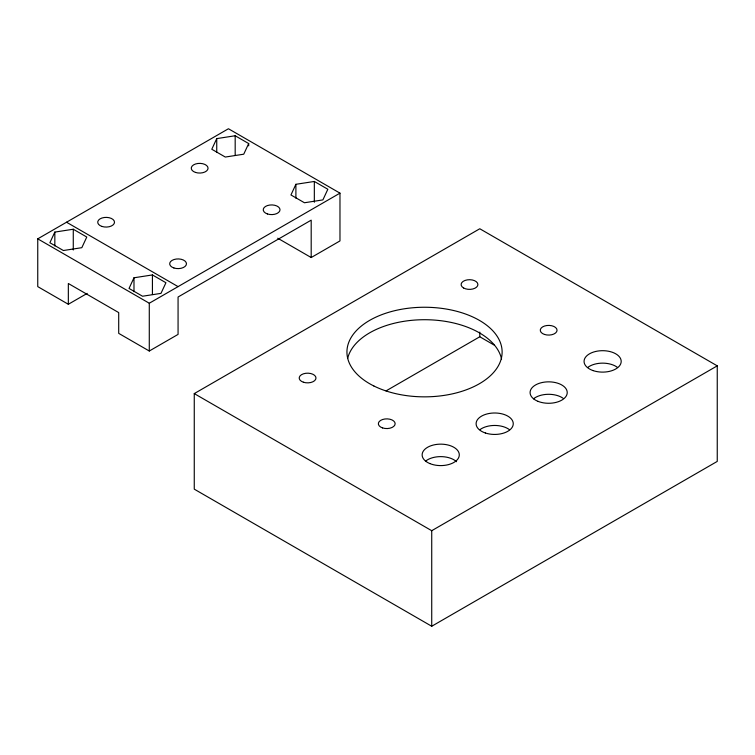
<?xml version="1.0" encoding="UTF-8"?>
<svg xmlns="http://www.w3.org/2000/svg" width="755" height="755" viewBox="0 0 755 755"><rect width="100%" height="100%" fill="white"/><g stroke="black" fill="none" stroke-linecap="round" stroke-linejoin="round"><path stroke-width="1.13" d="M54.832 232.087L49.887 242.732L63.392 250.528L81.833 247.678L86.778 237.032L73.273 229.237L54.832 232.087L54.832 245.932M133.984 277.783L129.039 288.438L142.544 296.234L160.985 293.374L165.93 282.729L152.425 274.933L133.984 277.783L133.984 291.638M216.742 138.609L211.796 149.254L225.301 157.049L243.742 154.199L248.688 143.554L235.182 135.758L216.742 138.609L216.742 152.463M295.894 184.305L290.949 194.96L304.454 202.755L322.895 199.896L327.84 189.25L314.335 181.455L295.894 184.305L295.894 198.159M87.193 293.393L68.337 304.274L37.75 286.617L37.75 238.844L228.444 128.746L339.976 193.148L339.976 240.921L311.192 257.54L277.736 238.221M37.75 238.844L149.282 303.236L339.976 193.148M68.337 304.274L68.337 283.502L118.705 312.589L118.705 333.361L149.282 351.018L178.067 334.399L178.067 297.008L311.192 220.149L311.192 257.54M194.262 393.6L479.784 228.756L717.25 365.854L717.25 461.409L431.728 626.254L194.262 489.155L194.262 393.6L431.728 530.699L717.25 365.854M386.031 390.901L479.784 336.768L494.044 344.997M66.534 222.225L178.067 286.617M479.784 332.087L479.784 336.768M431.728 530.699L431.728 626.254M314.335 181.455L314.335 202.227M248.688 143.554L248.688 145.857M235.182 135.758L235.182 155.379M152.425 274.933L152.425 294.554M149.282 303.236L149.282 351.018M73.273 229.237L73.273 250.009M588.041 367.223A18.573 10.721 0 0 1 617.514 367.449M425.66 461.069A18.573 10.721 0 0 1 456.52 461.711M533.492 398.829A18.573 10.721 0 0 1 562.947 398.168M479.953 429.652A18.573 10.721 0 0 1 509.427 429.652M347.659 358.417A77.595 44.8 0 0 1 425.159 319.714A77.595 44.8 0 0 1 501.565 359.135M267.421 213.958A8.399 4.851 0 0 0 280.011 209.758A8.399 4.851 0 0 0 267.421 205.568A8.399 4.851 0 0 0 267.421 213.958M195.46 172.414A8.399 4.851 0 0 0 208.05 168.214A8.399 4.851 0 0 0 195.46 164.014A8.399 4.851 0 0 0 195.46 172.414M101.916 226.424A8.399 4.851 0 0 0 114.505 222.225A8.399 4.851 0 0 0 101.916 218.025A8.399 4.851 0 0 0 101.916 226.424M173.876 267.968A8.399 4.851 0 0 0 186.466 263.769A8.399 4.851 0 0 0 173.876 259.569A8.399 4.851 0 0 0 173.876 267.968M463.57 287.966A8.399 4.851 0 0 0 477.613 285.796A8.399 4.851 0 0 0 467.326 279.86A8.399 4.851 0 0 0 463.57 287.966M544.459 334.437A8.399 4.851 0 0 0 557.048 330.246A8.399 4.851 0 0 0 544.459 326.047A8.399 4.851 0 0 0 544.459 334.437M303.397 382.219A8.399 4.851 0 0 0 315.986 378.019A8.399 4.851 0 0 0 303.397 373.819A8.399 4.851 0 0 0 303.397 382.219M382.549 427.915A8.399 4.851 0 0 0 395.148 423.715A8.399 4.851 0 0 0 382.549 419.516A8.399 4.851 0 0 0 382.549 427.915M593.128 370.611A18.573 10.721 0 0 0 621.195 361.541A18.573 10.721 0 0 0 593.562 352.047A18.573 10.721 0 0 0 593.128 370.611M429.85 463.57A18.573 10.721 0 0 0 459.2 455.963A18.573 10.721 0 0 0 433.106 445.091A18.573 10.721 0 0 0 429.85 463.57M537.928 401.311A18.573 10.721 0 0 0 567.147 393.544A18.573 10.721 0 0 0 540.891 382.823A18.573 10.721 0 0 0 537.928 401.311M485.399 433.002A18.573 10.721 0 0 0 513.258 423.715A18.573 10.721 0 0 0 485.399 414.429A18.573 10.721 0 0 0 485.399 433.002M373.81 385.956A77.595 44.8 0 0 0 500.744 360.456A77.595 44.8 0 0 0 399.027 309.739A77.595 44.8 0 0 0 373.81 385.956"/></g></svg>
